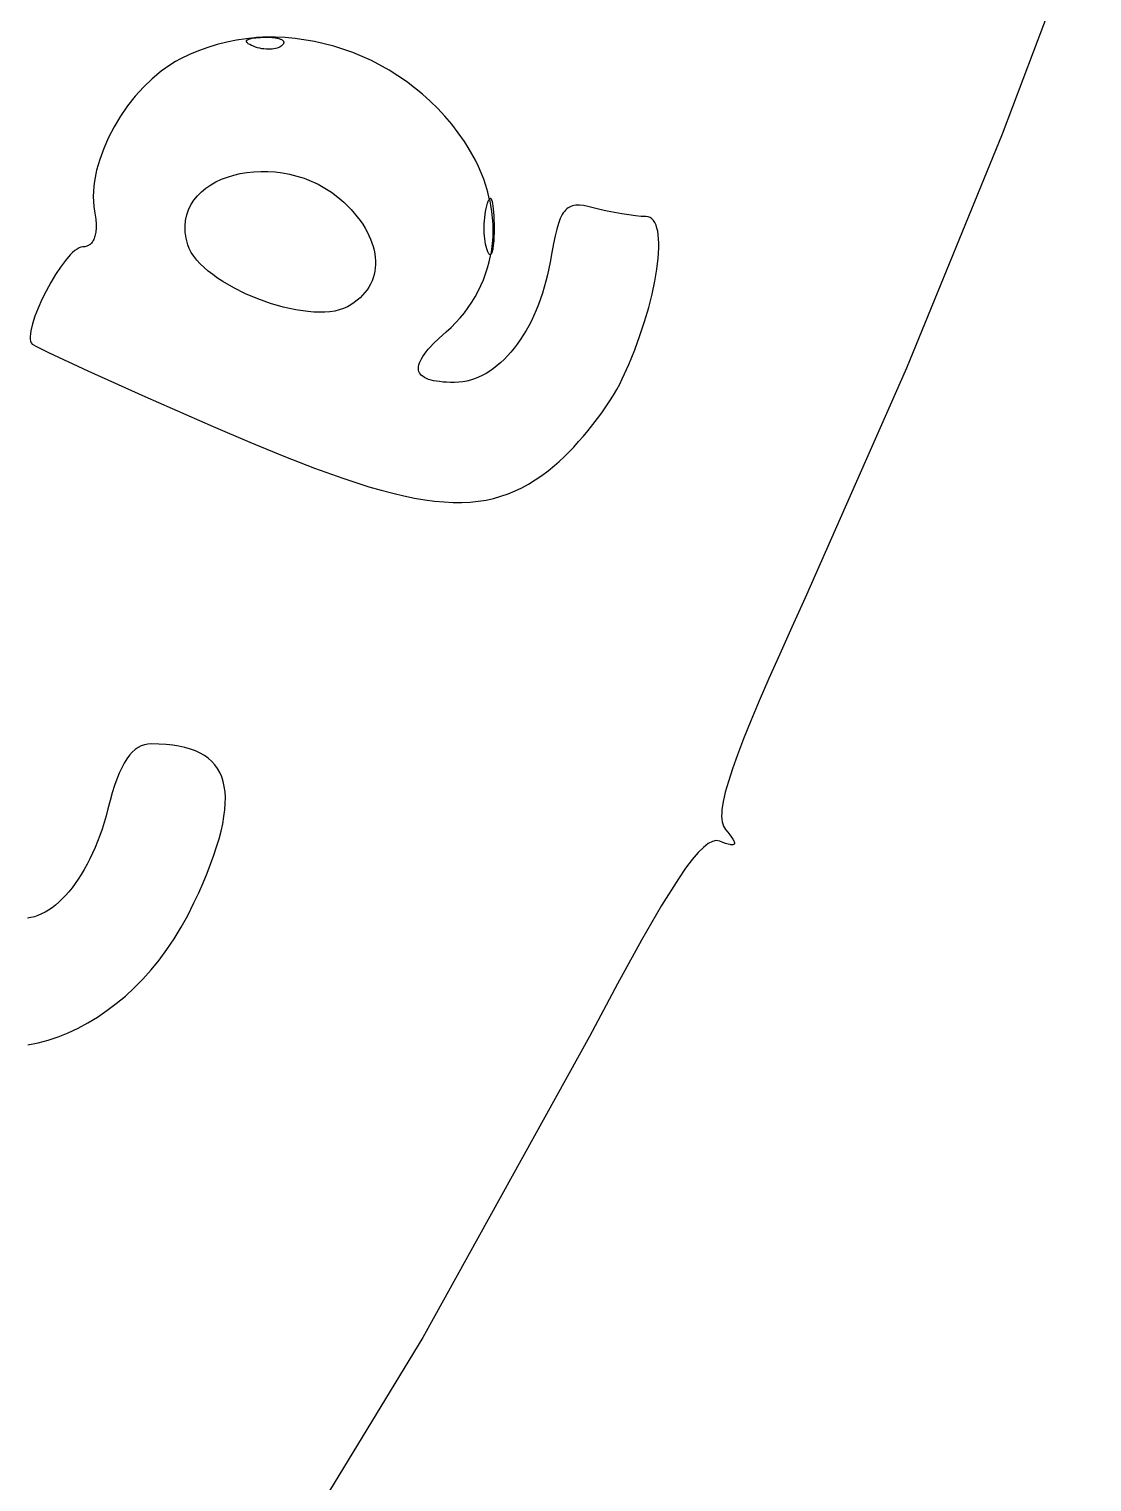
# Model space of a CAD drawing. Extents: x 70.3 to 133.4, y -81.7 to -32.
# Drawn here: x 75.855 to 76.415, y -67.761 to -66.995 of the extents above; entities that cross this region are included whole.
import ezdxf

# ---------------------------------------------------------------- set-up
doc = ezdxf.new("R2010")
doc.units = 0
doc.layers.add('BLACK', color=7, linetype='CONTINUOUS')

msp = doc.modelspace()

# ---------------------------------------------------------------- linework, layer by layer
at = {"layer": 'BLACK', "linetype": 'CONTINUOUS'}
for p, q in [((76.414698, -66.9253), (76.367335, -67.050711)), ((75.974153, -66.999904), (75.979312, -66.999633)), ((75.976071, -66.999715), (75.974597, -66.999837)), ((75.977718, -66.999626), (75.976071, -66.999715)), ((75.978492, -66.9996), (75.977718, -66.999626)), ((75.979243, -66.999587), (75.978492, -66.9996)), ((75.979971, -66.999587), (75.979243, -66.999587)), ((75.979312, -66.999633), (75.981339, -66.999621)), ((75.980676, -66.999598), (75.979971, -66.999587)), ((75.981339, -66.999621), (75.980676, -66.999598)), ((75.984486, -66.999602), (75.981339, -66.999621)), ((75.981339, -66.999621), (75.981357, -66.999622)), ((75.981357, -66.999622), (75.982013, -66.999657)), ((75.982013, -66.999657), (75.982643, -66.999703)), ((75.982643, -66.999703), (75.983247, -66.999761)), ((75.983247, -66.999761), (75.983824, -66.99983)), ((75.989666, -66.99981), (75.984486, -66.999602)), ((75.943998, -67.006725), (75.939188, -67.008751)), ((75.948884, -67.004956), (75.943998, -67.006725)), ((75.953838, -67.003444), (75.948884, -67.004956)), ((75.95885, -67.002185), (75.953838, -67.003444)), ((75.963913, -67.001178), (75.95885, -67.002185)), ((75.969017, -67.000418), (75.963913, -67.001178)), ((75.973461, -66.999973), (75.969017, -67.000418)), ((75.969215, -67.001713), (75.969256, -67.001541)), ((75.969219, -67.001891), (75.969215, -67.001713)), ((75.969269, -67.002074), (75.969219, -67.001891)), ((75.969256, -67.001541), (75.969344, -67.001376)), ((75.969366, -67.002263), (75.969269, -67.002074)), ((75.969344, -67.001376), (75.969478, -67.001216)), ((75.96951, -67.002457), (75.969366, -67.002263)), ((75.969478, -67.001216), (75.969657, -67.001063)), ((75.9697, -67.002656), (75.96951, -67.002457)), ((75.969657, -67.001063), (75.969882, -67.000916)), ((75.969937, -67.002861), (75.9697, -67.002656)), ((75.969882, -67.000916), (75.970152, -67.000776)), ((75.970221, -67.00307), (75.969937, -67.002861)), ((75.970152, -67.000776), (75.970467, -67.000642)), ((75.970931, -67.003503), (75.970221, -67.00307)), ((75.970467, -67.000642), (75.971233, -67.000396)), ((75.971831, -67.003954), (75.970931, -67.003503)), ((75.971233, -67.000396), (75.972177, -67.000179)), ((75.972922, -67.004421), (75.971831, -67.003954)), ((75.972177, -67.000179), (75.973299, -66.999992)), ((75.974008, -67.004821), (75.972922, -67.004421)), ((75.973299, -66.999992), (75.973461, -66.999973)), ((75.974597, -66.999837), (75.973461, -66.999973)), ((75.973461, -66.999973), (75.974153, -66.999904)), ((75.975113, -67.005161), (75.974008, -67.004821)), ((75.976228, -67.005441), (75.975113, -67.005161)), ((75.977346, -67.005662), (75.976228, -67.005441)), ((75.978458, -67.005823), (75.977346, -67.005662)), ((75.979558, -67.005926), (75.978458, -67.005823)), ((75.980638, -67.005971), (75.979558, -67.005926)), ((75.981689, -67.005957), (75.980638, -67.005971)), ((75.982703, -67.005886), (75.981689, -67.005957)), ((75.983674, -67.005757), (75.982703, -67.005886)), ((75.984593, -67.005571), (75.983674, -67.005757)), ((75.983824, -66.99983), (75.984373, -66.999909)), ((75.984373, -66.999909), (75.984894, -66.999999)), ((75.985452, -67.005328), (75.984593, -67.005571)), ((75.984894, -66.999999), (75.985387, -67.000098)), ((75.985387, -67.000098), (75.98585, -67.000208)), ((75.986243, -67.005029), (75.985452, -67.005328)), ((75.98585, -67.000208), (75.986282, -67.000327)), ((75.98696, -67.004673), (75.986243, -67.005029)), ((75.986282, -67.000327), (75.986684, -67.000455)), ((75.986684, -67.000455), (75.987054, -67.000592)), ((75.987593, -67.004262), (75.98696, -67.004673)), ((75.987054, -67.000592), (75.987392, -67.000738)), ((75.987392, -67.000738), (75.987696, -67.000893)), ((75.987876, -67.004035), (75.987593, -67.004262)), ((75.987696, -67.000893), (75.987968, -67.001055)), ((75.988136, -67.003795), (75.987876, -67.004035)), ((75.987968, -67.001055), (75.988205, -67.001226)), ((75.988362, -67.00355), (75.988136, -67.003795)), ((75.988205, -67.001226), (75.988407, -67.001404)), ((75.988545, -67.00331), (75.988362, -67.00355)), ((75.988407, -67.001404), (75.988574, -67.00159)), ((75.988688, -67.003075), (75.988545, -67.00331)), ((75.988574, -67.00159), (75.988704, -67.001783)), ((75.988789, -67.002845), (75.988688, -67.003075)), ((75.988704, -67.001783), (75.988797, -67.001982)), ((75.98885, -67.00262), (75.988789, -67.002845)), ((75.988797, -67.001982), (75.98883, -67.002085)), ((75.98883, -67.002085), (75.988853, -67.002189)), ((75.988865, -67.00251), (75.98885, -67.00262)), ((75.988853, -67.002189), (75.988867, -67.002294)), ((75.988871, -67.002401), (75.988865, -67.00251)), ((75.988867, -67.002294), (75.988871, -67.002401)), ((75.994842, -67.000253), (75.989666, -66.99981)), ((76.005149, -67.001834), (75.994842, -67.000253)), ((76.015338, -67.004326), (76.005149, -67.001834)), ((76.025336, -67.007708), (76.015338, -67.004326)), ((75.929315, -67.014025), (75.924326, -67.017548)), ((75.931872, -67.012461), (75.929315, -67.014025)), ((75.934464, -67.011039), (75.931872, -67.012461)), ((75.939188, -67.008751), (75.934464, -67.011039)), ((76.035073, -67.011959), (76.025336, -67.007708)), ((76.044478, -67.017058), (76.035073, -67.011959)), ((75.919528, -67.021551), (75.914954, -67.025976)), ((75.924326, -67.017548), (75.919528, -67.021551)), ((76.05348, -67.022985), (76.044478, -67.017058)), ((75.914954, -67.025976), (75.910637, -67.030768)), ((76.057808, -67.026253), (76.05348, -67.022985)), ((76.062008, -67.02972), (76.057808, -67.026253)), ((76.066072, -67.033384), (76.062008, -67.02972)), ((75.906607, -67.035868), (75.902898, -67.04122)), ((75.910637, -67.030768), (75.906607, -67.035868)), ((76.069991, -67.037241), (76.066072, -67.033384)), ((76.073756, -67.04129), (76.069991, -67.037241)), ((75.902898, -67.04122), (75.899541, -67.046767)), ((76.077359, -67.045529), (76.073756, -67.04129)), ((76.080789, -67.049953), (76.077359, -67.045529)), ((75.896569, -67.052451), (75.894014, -67.058216)), ((75.899541, -67.046767), (75.896569, -67.052451)), ((76.08404, -67.054561), (76.080789, -67.049953)), ((76.367335, -67.050711), (76.31695, -67.174008)), ((75.894014, -67.058216), (75.891907, -67.064004)), ((76.086131, -67.057809), (76.08404, -67.054561)), ((76.088063, -67.061091), (76.086131, -67.057809)), ((75.891907, -67.064004), (75.890282, -67.069758)), ((76.089838, -67.064402), (76.088063, -67.061091)), ((76.091456, -67.067738), (76.089838, -67.064402)), ((76.092916, -67.071096), (76.091456, -67.067738)), ((75.88917, -67.075422), (75.888817, -67.078202)), ((75.890282, -67.069758), (75.88917, -67.075422)), ((75.950401, -67.077491), (75.953173, -67.075913)), ((75.953173, -67.075913), (75.956132, -67.07452)), ((75.956132, -67.07452), (75.959259, -67.073316)), ((75.959259, -67.073316), (75.962537, -67.072306)), ((75.962537, -67.072306), (75.965946, -67.071495)), ((75.965946, -67.071495), (75.96947, -67.070888)), ((75.96947, -67.070888), (75.973089, -67.070491)), ((75.973089, -67.070491), (75.976785, -67.070308)), ((75.976785, -67.070308), (75.980541, -67.070344)), ((75.980541, -67.070344), (75.984337, -67.070604)), ((75.984337, -67.070604), (75.988156, -67.071093)), ((75.988156, -67.071093), (75.99198, -67.071816)), ((75.99198, -67.071816), (75.995789, -67.072778)), ((75.995789, -67.072778), (75.999567, -67.073984)), ((75.999567, -67.073984), (76.003294, -67.075439)), ((76.003294, -67.075439), (76.006953, -67.077148)), ((76.09422, -67.07447), (76.092916, -67.071096)), ((76.095367, -67.077858), (76.09422, -67.07447)), ((75.888604, -67.080938), (75.888535, -67.083623)), ((75.888535, -67.083623), (75.888615, -67.086249)), ((75.888817, -67.078202), (75.888604, -67.080938)), ((75.941544, -67.085548), (75.943387, -67.083282)), ((75.943387, -67.083282), (75.94549, -67.08118)), ((75.94549, -67.08118), (75.947834, -67.079249)), ((75.947834, -67.079249), (75.950401, -67.077491)), ((76.006953, -67.077148), (76.010526, -67.079115)), ((76.010526, -67.079115), (76.013993, -67.081346)), ((76.013993, -67.081346), (76.017337, -67.083846)), ((76.017337, -67.083846), (76.02054, -67.08662)), ((76.096359, -67.081254), (76.095367, -67.077858)), ((76.097195, -67.084656), (76.096359, -67.081254)), ((75.888615, -67.086249), (75.888847, -67.08881)), ((75.888847, -67.08881), (75.889236, -67.091298)), ((75.889236, -67.091298), (75.889431, -67.092375)), ((75.937756, -67.093282), (75.93871, -67.090553)), ((75.93871, -67.090553), (75.939979, -67.087973)), ((75.939979, -67.087973), (75.941544, -67.085548)), ((76.02054, -67.08662), (76.022498, -67.088512)), ((76.022498, -67.088512), (76.024335, -67.090425)), ((76.024335, -67.090425), (76.02605, -67.092354)), ((76.095004, -67.093051), (76.095256, -67.091467)), ((76.095256, -67.091467), (76.095558, -67.089928)), ((76.095558, -67.089928), (76.09591, -67.088447)), ((76.09591, -67.088447), (76.096285, -67.08714)), ((76.096285, -67.08714), (76.096651, -67.086112)), ((76.096651, -67.086112), (76.097009, -67.085358)), ((76.097009, -67.085358), (76.097183, -67.085082)), ((76.097183, -67.085082), (76.097261, -67.084987)), ((76.097261, -67.084987), (76.097195, -67.084656)), ((76.097354, -67.084873), (76.097261, -67.084987)), ((76.097261, -67.084987), (76.097876, -67.088058)), ((76.097522, -67.08473), (76.097354, -67.084873)), ((76.097686, -67.084653), (76.097522, -67.08473)), ((76.097847, -67.08464), (76.097686, -67.084653)), ((76.098003, -67.084691), (76.097847, -67.08464)), ((76.097876, -67.088058), (76.098402, -67.091458)), ((76.098155, -67.084806), (76.098003, -67.084691)), ((76.098302, -67.084983), (76.098155, -67.084806)), ((76.098581, -67.085525), (76.098302, -67.084983)), ((76.098402, -67.091458), (76.098774, -67.09485)), ((76.098838, -67.08631), (76.098581, -67.085525)), ((76.099072, -67.087334), (76.098838, -67.08631)), ((76.09928, -67.088592), (76.099072, -67.087334)), ((76.099461, -67.090079), (76.09928, -67.088592)), ((76.099611, -67.091791), (76.099461, -67.090079)), ((76.13676, -67.091399), (76.136176, -67.092205)), ((76.137372, -67.090689), (76.13676, -67.091399)), ((76.138017, -67.090073), (76.137372, -67.090689)), ((76.138696, -67.089548), (76.138017, -67.090073)), ((76.139412, -67.08911), (76.138696, -67.089548)), ((76.140168, -67.088756), (76.139412, -67.08911)), ((76.140966, -67.088482), (76.140168, -67.088756)), ((76.141809, -67.088286), (76.140966, -67.088482)), ((76.142699, -67.088164), (76.141809, -67.088286)), ((76.143639, -67.088113), (76.142699, -67.088164)), ((76.144632, -67.088129), (76.143639, -67.088113)), ((76.146786, -67.08835), (76.144632, -67.088129)), ((76.149181, -67.088803), (76.146786, -67.08835)), ((76.151839, -67.089459), (76.149181, -67.088803)), ((76.155482, -67.09038), (76.151839, -67.089459)), ((76.159308, -67.091243), (76.155482, -67.09038)), ((76.163201, -67.09203), (76.159308, -67.091243)), ((75.889431, -67.092375), (75.889599, -67.093425)), ((75.889599, -67.093425), (75.88974, -67.094448)), ((75.88974, -67.094448), (75.889855, -67.095444)), ((75.889855, -67.095444), (75.889943, -67.096412)), ((75.889943, -67.096412), (75.890006, -67.097351)), ((75.890006, -67.097351), (75.890042, -67.098262)), ((75.890052, -67.099143), (75.890037, -67.099994)), ((75.890042, -67.098262), (75.890052, -67.099143)), ((75.936863, -67.09917), (75.937134, -67.096157)), ((75.936961, -67.102319), (75.936863, -67.09917)), ((75.937134, -67.096157), (75.937756, -67.093282)), ((76.02605, -67.092354), (76.027644, -67.094297)), ((76.027644, -67.094297), (76.029115, -67.096251)), ((76.029115, -67.096251), (76.030465, -67.098212)), ((76.030465, -67.098212), (76.031693, -67.100178)), ((76.094492, -67.099604), (76.094545, -67.097958)), ((76.094545, -67.097958), (76.094649, -67.096309)), ((76.094649, -67.096309), (76.094801, -67.09467)), ((76.094801, -67.09467), (76.095004, -67.093051)), ((76.098774, -67.09485), (76.098992, -67.098231)), ((76.098992, -67.098231), (76.099057, -67.101597)), ((76.09973, -67.093721), (76.099611, -67.091791)), ((76.099815, -67.095865), (76.09973, -67.093721)), ((76.099864, -67.098218), (76.099815, -67.095865)), ((76.099873, -67.100593), (76.099864, -67.098218)), ((76.133606, -67.09781), (76.132693, -67.100846)), ((76.134575, -67.095241), (76.133606, -67.09781)), ((76.135086, -67.094123), (76.134575, -67.095241)), ((76.135619, -67.093112), (76.135086, -67.094123)), ((76.136176, -67.092205), (76.135619, -67.093112)), ((76.167048, -67.09272), (76.163201, -67.09203)), ((76.170734, -67.093296), (76.167048, -67.09272)), ((76.174145, -67.093737), (76.170734, -67.093296)), ((76.177167, -67.094025), (76.174145, -67.093737)), ((76.179685, -67.09414), (76.177167, -67.094025)), ((76.180854, -67.094283), (76.179685, -67.09414)), ((76.18191, -67.09468), (76.180854, -67.094283)), ((76.182853, -67.095324), (76.18191, -67.09468)), ((76.183684, -67.096204), (76.182853, -67.095324)), ((76.184407, -67.097312), (76.183684, -67.096204)), ((76.18502, -67.098638), (76.184407, -67.097312)), ((76.185527, -67.100173), (76.18502, -67.098638)), ((75.88851, -67.106743), (75.888224, -67.107231)), ((75.888773, -67.10622), (75.88851, -67.106743)), ((75.889012, -67.105662), (75.888773, -67.10622)), ((75.889226, -67.105069), (75.889012, -67.105662)), ((75.889416, -67.104442), (75.889226, -67.105069)), ((75.889582, -67.103781), (75.889416, -67.104442)), ((75.889723, -67.103088), (75.889582, -67.103781)), ((75.889839, -67.102362), (75.889723, -67.103088)), ((75.88993, -67.101604), (75.889839, -67.102362)), ((75.889996, -67.100814), (75.88993, -67.101604)), ((75.890037, -67.099994), (75.889996, -67.100814)), ((75.937446, -67.105597), (75.936961, -67.102319)), ((75.938336, -67.109001), (75.937446, -67.105597)), ((76.031693, -67.100178), (76.032798, -67.102146)), ((76.032798, -67.102146), (76.033781, -67.104112)), ((76.033781, -67.104112), (76.034642, -67.106072)), ((76.034642, -67.106072), (76.03538, -67.108025)), ((76.094487, -67.101234), (76.094492, -67.099604)), ((76.094532, -67.102836), (76.094487, -67.101234)), ((76.094625, -67.104399), (76.094532, -67.102836)), ((76.094767, -67.10591), (76.094625, -67.104399)), ((76.094958, -67.107357), (76.094767, -67.10591)), ((76.098968, -67.104943), (76.098726, -67.108266)), ((76.099057, -67.101597), (76.098968, -67.104943)), ((76.099524, -67.10836), (76.099666, -67.106693)), ((76.099666, -67.106693), (76.099772, -67.104837)), ((76.099772, -67.104837), (76.099842, -67.102802)), ((76.099842, -67.102802), (76.099873, -67.100593)), ((76.131813, -67.104376), (76.130947, -67.108425)), ((76.132693, -67.100846), (76.131813, -67.104376)), ((76.185927, -67.101908), (76.185527, -67.100173)), ((76.186224, -67.103833), (76.185927, -67.101908)), ((76.186417, -67.10594), (76.186224, -67.103833)), ((76.186508, -67.10822), (76.186417, -67.10594)), ((75.876437, -67.114316), (75.873904, -67.117251)), ((75.877659, -67.113099), (75.876437, -67.114316)), ((75.878839, -67.112068), (75.877659, -67.113099)), ((75.879971, -67.11124), (75.878839, -67.112068)), ((75.881045, -67.11063), (75.879971, -67.11124)), ((75.882055, -67.110252), (75.881045, -67.11063)), ((75.882992, -67.110123), (75.882055, -67.110252)), ((75.883551, -67.110102), (75.882992, -67.110123)), ((75.884088, -67.110039), (75.883551, -67.110102)), ((75.884603, -67.109935), (75.884088, -67.110039)), ((75.885096, -67.109791), (75.884603, -67.109935)), ((75.885567, -67.109606), (75.885096, -67.109791)), ((75.886015, -67.109382), (75.885567, -67.109606)), ((75.886441, -67.109118), (75.886015, -67.109382)), ((75.886844, -67.108816), (75.886441, -67.109118)), ((75.887224, -67.108476), (75.886844, -67.108816)), ((75.88758, -67.108098), (75.887224, -67.108476)), ((75.887914, -67.107683), (75.88758, -67.108098)), ((75.888224, -67.107231), (75.887914, -67.107683)), ((75.939122, -67.111024), (75.938336, -67.109001)), ((75.940184, -67.113044), (75.939122, -67.111024)), ((75.941507, -67.115054), (75.940184, -67.113044)), ((76.03538, -67.108025), (76.035996, -67.109967)), ((76.035996, -67.109967), (76.036489, -67.111895)), ((76.036489, -67.111895), (76.036859, -67.113805)), ((76.036859, -67.113805), (76.037106, -67.115695)), ((76.095197, -67.108728), (76.094958, -67.107357)), ((76.095485, -67.11001), (76.095197, -67.108728)), ((76.095821, -67.111191), (76.095485, -67.11001)), ((76.096204, -67.112259), (76.095821, -67.111191)), ((76.096407, -67.112729), (76.096204, -67.112259)), ((76.096605, -67.113131), (76.096407, -67.112729)), ((76.096801, -67.113466), (76.096605, -67.113131)), ((76.096992, -67.113736), (76.096801, -67.113466)), ((76.09718, -67.11394), (76.096992, -67.113736)), ((76.097363, -67.114081), (76.09718, -67.11394)), ((76.097453, -67.114128), (76.097363, -67.114081)), ((76.097542, -67.114159), (76.097453, -67.114128)), ((76.09763, -67.114174), (76.097542, -67.114159)), ((76.097716, -67.114174), (76.09763, -67.114174)), ((76.097801, -67.114158), (76.097716, -67.114174)), ((76.097787, -67.114826), (76.097905, -67.114117)), ((76.097885, -67.114128), (76.097801, -67.114158)), ((76.097905, -67.114117), (76.097885, -67.114128)), ((76.098333, -67.111562), (76.097905, -67.114117)), ((76.097905, -67.114117), (76.097968, -67.114082)), ((76.097968, -67.114082), (76.098049, -67.114021)), ((76.098049, -67.114021), (76.098207, -67.113856)), ((76.098207, -67.113856), (76.09836, -67.113631)), ((76.098726, -67.108266), (76.098333, -67.111562)), ((76.09836, -67.113631), (76.098507, -67.113349)), ((76.098507, -67.113349), (76.098648, -67.11301)), ((76.098648, -67.11301), (76.098782, -67.112615)), ((76.098782, -67.112615), (76.09891, -67.112165)), ((76.09891, -67.112165), (76.099031, -67.111661)), ((76.099031, -67.111661), (76.099145, -67.111103)), ((76.099145, -67.111103), (76.099251, -67.110494)), ((76.099251, -67.110494), (76.09935, -67.109833)), ((76.09935, -67.109833), (76.099441, -67.109121)), ((76.099441, -67.109121), (76.099524, -67.10836)), ((76.130073, -67.113021), (76.129171, -67.118188)), ((76.130947, -67.108425), (76.130073, -67.113021)), ((76.186185, -67.116002), (76.186499, -67.110663)), ((76.186499, -67.110663), (76.186508, -67.10822)), ((75.871302, -67.120749), (75.868696, -67.12469)), ((75.873904, -67.117251), (75.871302, -67.120749)), ((75.943075, -67.117049), (75.941507, -67.115054)), ((75.944872, -67.119022), (75.943075, -67.117049)), ((75.946883, -67.120968), (75.944872, -67.119022)), ((75.949091, -67.122879), (75.946883, -67.120968)), ((76.03711, -67.121211), (76.036864, -67.122988)), ((76.037106, -67.115695), (76.037231, -67.117561)), ((76.037232, -67.119401), (76.03711, -67.121211)), ((76.037231, -67.117561), (76.037232, -67.119401)), ((76.095241, -67.124389), (76.096241, -67.121243)), ((76.096241, -67.121243), (76.097089, -67.118055)), ((76.097089, -67.118055), (76.097787, -67.114826)), ((76.12855, -67.121577), (76.127842, -67.124907)), ((76.129171, -67.118188), (76.12855, -67.121577)), ((76.18441, -67.128234), (76.185485, -67.121883)), ((76.185485, -67.121883), (76.186185, -67.116002)), ((75.866149, -67.128949), (75.863724, -67.133405)), ((75.868696, -67.12469), (75.866149, -67.128949)), ((75.951482, -67.12475), (75.949091, -67.122879)), ((75.954038, -67.126575), (75.951482, -67.12475)), ((75.956745, -67.128348), (75.954038, -67.126575)), ((75.962547, -67.131711), (75.956745, -67.128348)), ((76.034648, -67.129705), (76.033784, -67.131271)), ((76.035387, -67.128091), (76.034648, -67.129705)), ((76.036003, -67.126431), (76.035387, -67.128091)), ((76.036496, -67.124729), (76.036003, -67.126431)), ((76.036864, -67.122988), (76.036496, -67.124729)), ((76.092791, -67.130532), (76.094091, -67.127486)), ((76.094091, -67.127486), (76.095241, -67.124389)), ((76.12705, -67.128175), (76.126177, -67.131377)), ((76.127842, -67.124907), (76.12705, -67.128175)), ((76.182971, -67.134981), (76.18441, -67.128234)), ((75.863724, -67.133405), (75.861485, -67.137934)), ((75.968761, -67.134791), (75.962547, -67.131711)), ((75.97526, -67.137539), (75.968761, -67.134791)), ((75.98192, -67.139906), (75.97526, -67.137539)), ((76.029089, -67.136986), (76.027604, -67.138263)), ((76.030449, -67.135646), (76.029089, -67.136986)), ((76.031685, -67.134244), (76.030449, -67.135646)), ((76.032796, -67.132785), (76.031685, -67.134244)), ((76.033784, -67.131271), (76.032796, -67.132785)), ((76.087995, -67.139319), (76.089743, -67.136453)), ((76.089743, -67.136453), (76.091342, -67.133522)), ((76.091342, -67.133522), (76.092791, -67.130532)), ((76.124196, -67.137573), (76.123093, -67.14056)), ((76.125224, -67.134511), (76.124196, -67.137573)), ((76.126177, -67.131377), (76.125224, -67.134511)), ((76.181177, -67.142051), (76.182971, -67.134981)), ((75.859496, -67.142415), (75.857821, -67.146725)), ((75.861485, -67.137934), (75.859496, -67.142415)), ((75.988613, -67.141843), (75.98192, -67.139906)), ((75.995213, -67.1433), (75.988613, -67.141843)), ((76.001594, -67.144228), (75.995213, -67.1433)), ((76.004663, -67.144479), (76.001594, -67.144228)), ((76.00763, -67.144579), (76.004663, -67.144479)), ((76.010479, -67.144523), (76.00763, -67.144579)), ((76.013194, -67.144304), (76.010479, -67.144523)), ((76.01576, -67.143916), (76.013194, -67.144304)), ((76.018161, -67.143353), (76.01576, -67.143916)), ((76.020381, -67.142609), (76.018161, -67.143353)), ((76.022404, -67.141677), (76.020381, -67.142609)), ((76.024262, -67.140612), (76.022404, -67.141677)), ((76.025995, -67.139472), (76.024262, -67.140612)), ((76.027604, -67.138263), (76.025995, -67.139472)), ((76.081863, -67.147494), (76.084055, -67.144844)), ((76.084055, -67.144844), (76.086099, -67.142117)), ((76.086099, -67.142117), (76.087995, -67.139319)), ((76.12192, -67.143468), (76.120677, -67.146296)), ((76.123093, -67.14056), (76.12192, -67.143468)), ((76.17904, -67.149369), (76.181177, -67.142051)), ((75.856523, -67.150741), (75.855665, -67.154341)), ((75.857821, -67.146725), (75.856523, -67.150741)), ((76.074404, -67.154948), (76.077037, -67.15255)), ((76.077037, -67.15255), (76.079523, -67.150064)), ((76.079523, -67.150064), (76.081863, -67.147494)), ((76.117996, -67.151694), (76.116562, -67.154259)), ((76.119369, -67.149039), (76.117996, -67.151694)), ((76.120677, -67.146296), (76.119369, -67.149039)), ((76.176571, -67.156864), (76.17904, -67.149369)), ((75.855421, -67.155946), (75.855311, -67.157402)), ((75.855311, -67.157402), (75.855344, -67.158692)), ((75.855344, -67.158692), (75.855526, -67.159801)), ((75.855665, -67.154341), (75.855421, -67.155946)), ((75.855526, -67.159801), (75.855866, -67.160714)), ((76.067652, -67.161279), (76.070767, -67.158225)), ((76.070767, -67.158225), (76.074404, -67.154948)), ((76.113522, -67.159102), (76.111919, -67.161375)), ((76.11507, -67.156729), (76.113522, -67.159102)), ((76.116562, -67.154259), (76.11507, -67.156729)), ((76.17378, -67.164461), (76.176571, -67.156864)), ((75.855866, -67.160714), (75.856371, -67.161416)), ((75.856371, -67.161416), (75.858888, -67.162873)), ((75.858888, -67.162873), (75.864875, -67.165819)), ((75.864875, -67.165819), (75.885695, -67.175469)), ((76.061437, -67.169128), (76.062146, -67.167956)), ((76.062146, -67.167956), (76.062986, -67.166729)), ((76.062986, -67.166729), (76.063957, -67.165449)), ((76.063957, -67.165449), (76.065058, -67.164114)), ((76.065058, -67.164114), (76.06629, -67.162724)), ((76.06629, -67.162724), (76.067652, -67.161279)), ((76.106816, -67.167559), (76.105025, -67.169398)), ((76.108564, -67.165607), (76.106816, -67.167559)), ((76.110266, -67.163544), (76.108564, -67.165607)), ((76.111919, -67.161375), (76.110266, -67.163544)), ((76.170677, -67.172087), (76.17378, -67.164461)), ((75.885695, -67.175469), (75.915699, -67.188944)), ((76.059848, -67.17418), (76.059905, -67.173277)), ((76.059923, -67.175031), (76.059848, -67.17418)), ((76.059905, -67.173277), (76.060092, -67.17232)), ((76.060128, -67.175828), (76.059923, -67.175031)), ((76.060092, -67.17232), (76.060409, -67.171309)), ((76.060464, -67.176573), (76.060128, -67.175828)), ((76.060409, -67.171309), (76.060858, -67.170245)), ((76.060858, -67.170245), (76.061437, -67.169128)), ((76.097474, -67.17556), (76.095502, -67.176785)), ((76.099414, -67.174205), (76.097474, -67.17556)), ((76.101321, -67.172724), (76.099414, -67.174205)), ((76.103192, -67.171121), (76.101321, -67.172724)), ((76.105025, -67.169398), (76.103192, -67.171121)), ((76.167274, -67.179668), (76.170677, -67.172087)), ((76.31695, -67.174008), (76.26355, -67.295156)), ((76.060931, -67.177265), (76.060464, -67.176573)), ((76.061529, -67.177905), (76.060931, -67.177265)), ((76.062258, -67.178493), (76.061529, -67.177905)), ((76.063117, -67.179028), (76.062258, -67.178493)), ((76.064108, -67.179512), (76.063117, -67.179028)), ((76.065229, -67.179944), (76.064108, -67.179512)), ((76.066482, -67.180325), (76.065229, -67.179944)), ((76.067866, -67.180654), (76.066482, -67.180325)), ((76.06938, -67.180932), (76.067866, -67.180654)), ((76.071026, -67.181159), (76.06938, -67.180932)), ((76.072803, -67.181335), (76.071026, -67.181159)), ((76.074711, -67.181461), (76.072803, -67.181335)), ((76.076751, -67.181536), (76.074711, -67.181461)), ((76.078921, -67.181561), (76.076751, -67.181536)), ((76.081049, -67.181483), (76.078921, -67.181561)), ((76.083166, -67.18125), (76.081049, -67.181483)), ((76.08527, -67.180866), (76.083166, -67.18125)), ((76.087358, -67.180333), (76.08527, -67.180866)), ((76.089428, -67.179656), (76.087358, -67.180333)), ((76.091477, -67.178837), (76.089428, -67.179656)), ((76.093503, -67.177879), (76.091477, -67.178837)), ((76.095502, -67.176785), (76.093503, -67.177879)), ((76.164345, -67.185273), (76.16591, -67.182409)), ((76.16591, -67.182409), (76.167274, -67.179669)), ((76.167274, -67.179669), (76.167274, -67.179668)), ((75.915699, -67.188944), (75.951759, -67.204818)), ((76.160686, -67.19128), (76.162598, -67.188237)), ((76.162598, -67.188237), (76.164345, -67.185273)), ((76.15415, -67.200637), (76.156444, -67.197503)), ((76.156444, -67.197503), (76.158629, -67.194376)), ((76.158629, -67.194376), (76.160686, -67.19128)), ((75.951759, -67.204818), (75.971091, -67.213112)), ((76.149307, -67.206833), (76.151765, -67.203755)), ((76.151765, -67.203755), (76.15415, -67.200637)), ((75.971091, -67.213112), (75.988856, -67.220415)), ((76.141681, -67.215597), (76.144247, -67.212778)), ((76.144247, -67.212778), (76.146795, -67.209849)), ((76.146795, -67.209849), (76.149307, -67.206833)), ((75.988856, -67.220415), (76.005157, -67.226738)), ((76.134058, -67.223163), (76.136568, -67.220813)), ((76.136568, -67.220813), (76.139115, -67.218284)), ((76.139115, -67.218284), (76.141681, -67.215597)), ((76.005157, -67.226738), (76.0201, -67.232096)), ((76.124788, -67.230623), (76.128202, -67.228069)), ((76.128202, -67.228069), (76.131604, -67.225309)), ((76.131604, -67.225309), (76.134058, -67.223163)), ((76.0201, -67.232096), (76.03379, -67.236498)), ((76.03379, -67.236498), (76.040197, -67.238344)), ((76.110749, -67.238769), (76.114343, -67.237047)), ((76.114343, -67.237047), (76.117872, -67.235114)), ((76.117872, -67.235114), (76.121349, -67.232973)), ((76.121349, -67.232973), (76.124788, -67.230623)), ((76.040197, -67.238344), (76.04633, -67.239957)), ((76.04633, -67.239957), (76.052202, -67.241336)), ((76.052202, -67.241336), (76.057827, -67.242485)), ((76.057827, -67.242485), (76.063216, -67.243403)), ((76.063216, -67.243403), (76.068384, -67.244094)), ((76.068384, -67.244094), (76.073343, -67.244557)), ((76.073343, -67.244557), (76.078107, -67.244795)), ((76.078107, -67.244795), (76.082688, -67.24481)), ((76.082688, -67.24481), (76.0871, -67.244602)), ((76.0871, -67.244602), (76.091355, -67.244173)), ((76.091355, -67.244173), (76.095468, -67.243525)), ((76.095468, -67.243525), (76.099451, -67.242659)), ((76.099451, -67.242659), (76.103316, -67.241577)), ((76.103316, -67.241577), (76.107078, -67.24028)), ((76.107078, -67.24028), (76.110749, -67.238769)), ((76.26355, -67.295156), (76.256525, -67.310603)), ((76.256525, -67.310603), (76.250178, -67.324741)), ((76.250178, -67.324741), (76.244492, -67.337626)), ((76.244492, -67.337626), (76.239445, -67.349316)), ((76.239445, -67.349316), (76.235019, -67.359869)), ((76.235019, -67.359869), (76.231194, -67.36934)), ((75.912121, -67.373969), (75.910545, -67.375072)), ((75.913763, -67.373123), (75.912121, -67.373969)), ((75.915478, -67.372528), (75.913763, -67.373123)), ((75.917269, -67.372177), (75.915478, -67.372528)), ((75.919142, -67.372061), (75.917269, -67.372177)), ((75.9231, -67.372135), (75.919142, -67.372061)), ((75.926844, -67.372357), (75.9231, -67.372135)), ((75.930375, -67.372729), (75.926844, -67.372357)), ((75.933691, -67.373253), (75.930375, -67.372729)), ((75.936795, -67.37393), (75.933691, -67.373253)), ((75.939686, -67.374761), (75.936795, -67.37393)), ((75.942365, -67.375749), (75.939686, -67.374761)), ((76.231194, -67.36934), (76.22795, -67.377787)), ((75.904813, -67.382212), (75.903498, -67.384714)), ((75.90617, -67.380004), (75.904813, -67.382212)), ((75.907574, -67.378082), (75.90617, -67.380004)), ((75.909031, -67.376441), (75.907574, -67.378082)), ((75.910545, -67.375072), (75.909031, -67.376441)), ((75.944832, -67.376895), (75.942365, -67.375749)), ((75.947087, -67.378201), (75.944832, -67.376895)), ((75.949132, -67.379668), (75.947087, -67.378201)), ((75.950966, -67.381297), (75.949132, -67.379668)), ((75.952589, -67.383091), (75.950966, -67.381297)), ((76.22795, -67.377787), (76.225268, -67.385268)), ((75.902222, -67.387519), (75.900978, -67.390632)), ((75.903498, -67.384714), (75.902222, -67.387519)), ((75.954004, -67.38505), (75.952589, -67.383091)), ((75.955208, -67.387177), (75.954004, -67.38505)), ((75.956204, -67.389473), (75.955208, -67.387177)), ((75.956992, -67.39194), (75.956204, -67.389473)), ((76.225268, -67.385268), (76.223128, -67.391839)), ((75.898568, -67.397815), (75.897393, -67.401899)), ((75.899761, -67.394062), (75.898568, -67.397815)), ((75.900978, -67.390632), (75.899761, -67.394062)), ((75.957572, -67.394578), (75.956992, -67.39194)), ((75.957944, -67.397391), (75.957572, -67.394578)), ((75.958109, -67.400379), (75.957944, -67.397391)), ((76.22151, -67.397558), (76.220891, -67.400116)), ((76.223128, -67.391839), (76.22151, -67.397558)), ((75.897393, -67.401899), (75.896232, -67.406321)), ((75.957819, -67.406887), (75.958067, -67.403544)), ((75.958067, -67.403544), (75.958109, -67.400379)), ((76.220021, -67.404663), (76.219764, -67.406667)), ((76.220395, -67.402482), (76.220021, -67.404663)), ((76.220891, -67.400116), (76.220395, -67.402482)), ((75.895271, -67.409947), (75.894239, -67.413485)), ((75.896232, -67.406321), (75.895271, -67.409947)), ((75.956705, -67.414116), (75.957365, -67.410411)), ((75.957365, -67.410411), (75.957819, -67.406887)), ((76.219623, -67.408501), (76.219596, -67.410171)), ((76.219596, -67.410171), (76.21968, -67.411686)), ((76.219764, -67.406667), (76.219623, -67.408501)), ((76.21968, -67.411686), (76.219872, -67.413052)), ((76.219872, -67.413052), (76.220171, -67.414276)), ((75.891972, -67.420282), (75.890744, -67.423536)), ((75.893138, -67.416931), (75.891972, -67.420282)), ((75.894239, -67.413485), (75.893138, -67.416931)), ((75.954771, -67.422078), (75.955841, -67.418004)), ((75.955841, -67.418004), (75.956705, -67.414116)), ((76.220171, -67.414276), (76.220573, -67.415365)), ((76.220573, -67.415365), (76.221077, -67.416328)), ((76.221077, -67.416328), (76.221679, -67.417169)), ((76.221679, -67.417169), (76.222904, -67.418672)), ((76.222904, -67.418672), (76.223947, -67.420011)), ((76.223947, -67.420011), (76.224807, -67.42119)), ((75.889455, -67.426688), (75.88811, -67.429736)), ((75.890744, -67.423536), (75.889455, -67.426688)), ((75.952021, -67.430785), (75.953498, -67.426338)), ((75.953498, -67.426338), (75.954771, -67.422078)), ((76.209998, -67.426587), (76.207195, -67.429385)), ((76.212512, -67.424623), (76.209998, -67.426587)), ((76.214762, -67.423455), (76.212512, -67.424623)), ((76.216775, -67.423043), (76.214762, -67.423455)), ((76.218575, -67.423351), (76.216775, -67.423043)), ((76.220244, -67.423971), (76.218575, -67.423351)), ((76.221708, -67.424472), (76.220244, -67.423971)), ((76.22297, -67.42485), (76.221708, -67.424472)), ((76.224031, -67.425103), (76.22297, -67.42485)), ((76.224487, -67.42518), (76.224031, -67.425103)), ((76.224893, -67.425226), (76.224487, -67.42518)), ((76.224807, -67.42119), (76.225482, -67.422212)), ((76.22525, -67.425238), (76.224893, -67.425226)), ((76.225557, -67.425217), (76.22525, -67.425238)), ((76.225482, -67.422212), (76.22575, -67.422665)), ((76.225816, -67.425162), (76.225557, -67.425217)), ((76.22575, -67.422665), (76.22597, -67.42308)), ((76.226026, -67.425072), (76.225816, -67.425162)), ((76.22597, -67.42308), (76.226144, -67.423457)), ((76.226187, -67.424949), (76.226026, -67.425072)), ((76.226144, -67.423457), (76.22627, -67.423796)), ((76.2263, -67.42479), (76.226187, -67.424949)), ((76.22627, -67.423796), (76.226349, -67.424099)), ((76.226364, -67.424595), (76.2263, -67.42479)), ((76.226349, -67.424099), (76.226381, -67.424365)), ((76.226381, -67.424365), (76.226364, -67.424595)), ((75.885261, -67.435507), (75.883763, -67.438223)), ((75.886711, -67.432677), (75.885261, -67.435507)), ((75.88811, -67.429736), (75.886711, -67.432677)), ((75.948457, -67.440252), (75.950341, -67.435423)), ((75.950341, -67.435423), (75.952021, -67.430785)), ((76.204078, -67.433056), (76.200619, -67.437639)), ((76.207195, -67.429385), (76.204078, -67.433056)), ((75.880634, -67.4433), (75.87901, -67.445655)), ((75.882219, -67.440822), (75.880634, -67.4433)), ((75.883763, -67.438223), (75.882219, -67.440822)), ((75.946372, -67.445273), (75.948457, -67.440252)), ((76.196795, -67.443171), (76.187944, -67.457238)), ((76.200619, -67.437639), (76.196795, -67.443171)), ((75.875655, -67.449982), (75.87393, -67.451948)), ((75.877349, -67.447884), (75.875655, -67.449982)), ((75.87901, -67.445655), (75.877349, -67.447884)), ((75.941594, -67.455901), (75.944084, -67.450489)), ((75.944084, -67.450489), (75.946372, -67.445273)), ((75.866786, -67.458414), (75.864954, -67.459666)), ((75.868603, -67.457013), (75.866786, -67.458414)), ((75.870402, -67.455466), (75.868603, -67.457013)), ((75.872178, -67.453777), (75.870402, -67.455466)), ((75.87393, -67.451948), (75.872178, -67.453777)), ((75.938339, -67.462454), (75.941594, -67.455901)), ((76.187944, -67.457238), (76.177319, -67.475568)), ((75.855656, -67.463578), (75.85379, -67.463869)), ((75.857524, -67.46312), (75.855656, -67.463578)), ((75.85939, -67.462496), (75.857524, -67.46312)), ((75.861253, -67.46171), (75.85939, -67.462496)), ((75.863108, -67.460766), (75.861253, -67.46171)), ((75.864954, -67.459666), (75.863108, -67.460766)), ((75.934864, -67.468741), (75.938339, -67.462454)), ((75.931181, -67.474758), (75.934864, -67.468741)), ((75.923244, -67.485964), (75.927304, -67.4805)), ((75.927304, -67.4805), (75.931181, -67.474758)), ((76.177319, -67.475568), (76.164715, -67.498468)), ((75.919013, -67.491144), (75.923244, -67.485964)), ((75.910089, -67.500637), (75.914624, -67.496037)), ((75.914624, -67.496037), (75.919013, -67.491144)), ((75.900631, -67.508941), (75.905421, -67.50494)), ((75.905421, -67.50494), (75.910089, -67.500637)), ((76.164715, -67.498468), (76.149926, -67.526246)), ((75.890736, -67.516023), (75.895732, -67.512637)), ((75.895732, -67.512637), (75.900631, -67.508941)), ((75.880502, -67.521845), (75.885655, -67.519094)), ((75.885655, -67.519094), (75.890736, -67.516023)), ((75.859412, -67.529567), (75.864732, -67.528138)), ((75.864732, -67.528138), (75.870029, -67.526372)), ((75.870029, -67.526372), (75.875289, -67.524273)), ((75.875289, -67.524273), (75.880502, -67.521845)), ((76.149926, -67.526246), (76.062223, -67.684845)), ((75.854082, -67.530655), (75.859412, -67.529567)), ((76.062223, -67.684845), (75.969819, -67.836293))]:
    msp.add_line(p, q, dxfattribs=at)

doc.saveas('drawing.dxf')
